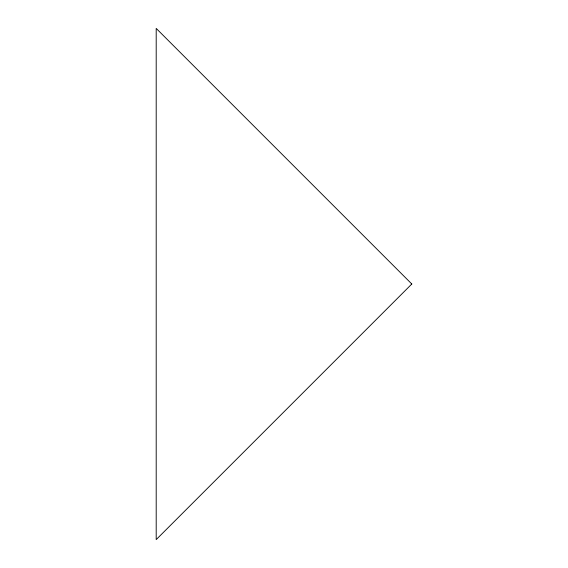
<?xml version="1.0" encoding="UTF-8"?>
<svg xmlns="http://www.w3.org/2000/svg" width="568" height="568" viewBox="0 0 568 568"><rect width="100%" height="100%" fill="white"/><g stroke="black" fill="none" stroke-linecap="round" stroke-linejoin="round"><path stroke-width="0.85" d="M411.8 284L156.2 539.6L156.2 28.4L411.8 284"/></g></svg>
